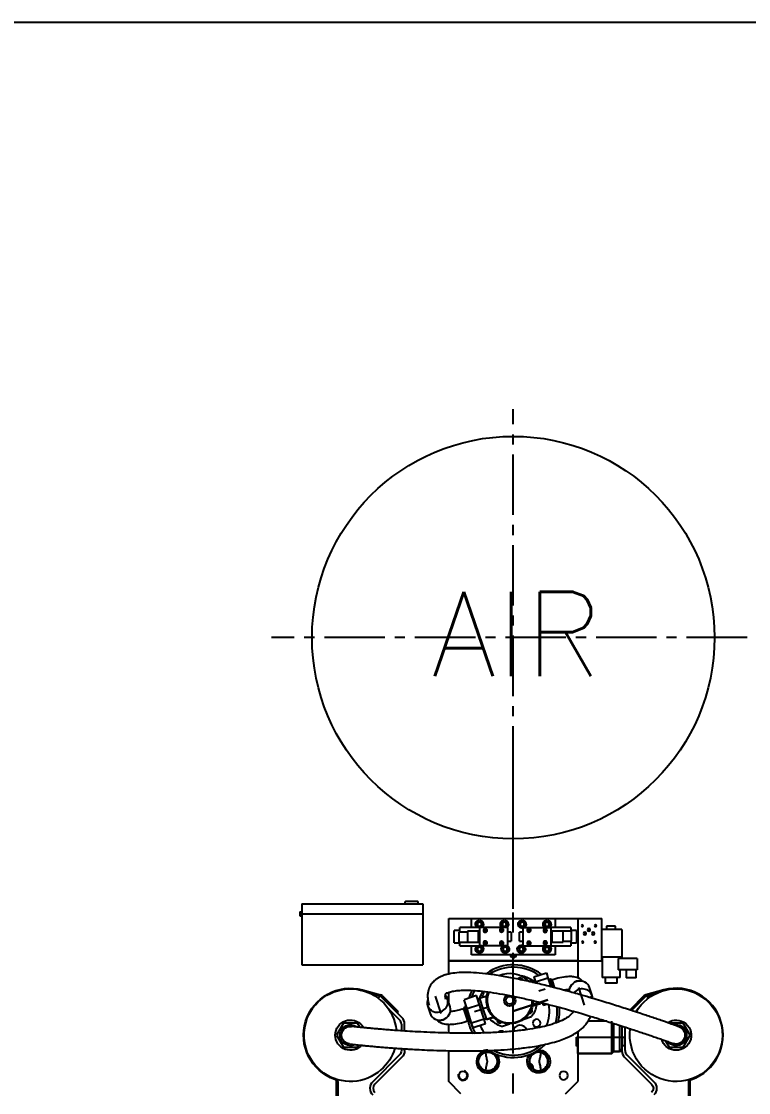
# Model space of a CAD drawing. Header units: millimetres. Extents: x 10462777 to 22643323, y 453826 to 1389191.
# Drawn here: x 11280886 to 11282693, y 586832 to 589493 of the extents above; entities that cross this region are included whole.
import ezdxf
from ezdxf.enums import TextEntityAlignment as Align

# ---------------------------------------------------------------- set-up
doc = ezdxf.new("R2010")
doc.units = ezdxf.units.MM
doc.header["$LTSCALE"] = 200
doc.header["$MEASUREMENT"] = 0
for name, pattern in [('CENTER', [2, 1.25, -0.25, 0.25, -0.25]), ('CENTER2', [1.125, 0.75, -0.125, 0.125, -0.125]), ('PHANTOM', [2.5, 1.25, -0.25, 0.25, -0.25, 0.25, -0.25])]:
    doc.linetypes.add(name, pattern=pattern)
doc.layers.get('0').update_dxf_attribs({"linetype": 'CONTINUOUS'})
for name, color, linetype in [('1', 1, 'CENTER'), ('2', 2, 'CONTINUOUS'), ('7', 7, 'CONTINUOUS'), ('TEXT', 7, 'CONTINUOUS')]:
    doc.layers.add(name, color=color, linetype=linetype)
doc.styles.add('새굴림', font='txt.shx ', dxfattribs={"height": 5, "bigfont": ' whgtxt.shx'})

# ---------------------------------------------------------------- blocks, each defined once
blk = doc.blocks.new('A$C33FF487E')
at = {"ltscale": 10}
blk.add_circle((500, 500), 500, dxfattribs=at)
at = {"layer": 'TEXT', "lineweight": -3, "style": '새굴림'}
blk.add_text('AIR', height=210, dxfattribs=at).set_placement((507.9, 508.9), align=Align.MIDDLE_CENTER)
blk = doc.blocks.new('A$C0AF778BD')
at = {"layer": '1', "color": 1, "linetype": 'CENTER2'}
for p, q in [((600.4, 0, 0), (600.4, 1162.6, 0)), ((1181.2, 595.1, 0), (0, 595.1, 0))]:
    blk.add_line(p, q, dxfattribs=at)
at = {"ltscale": 10}
blk.add_blockref('A$C33FF487E', (100.4, 95.1, 0), dxfattribs=at)
blk = doc.blocks.new('A$C08586AF6')
at = {"layer": '7', "color": 71, "linetype": 'PHANTOM'}
for p, q in [((152.1, 1270.7), (231.3, 1349.9)), ((156.3, 1345.7), (220, 1282)), ((159.2, 1334.3), (167.7, 1342.8)), ((215.7, 1277.8), (159.2, 1334.3)), ((166.2, 1327.3), (174.7, 1335.8)), ((224.2, 1286.3), (167.7, 1342.8)), ((1349.9, 1270.7), (1270.7, 1349.9)), ((1277.8, 1286.3), (1334.3, 1342.8)), ((1345.7, 1345.7), (1282, 1282)), ((1286.3, 1277.8), (1342.8, 1334.3)), ((1335.8, 1327.3), (1327.3, 1335.8)), ((1342.8, 1334.3), (1334.3, 1342.8)), ((201.6, 1291.9), (210.1, 1300.4)), ((215.7, 1277.8), (224.2, 1286.3)), ((1286.3, 1277.8), (1277.8, 1286.3)), ((1300.4, 1291.9), (1291.9, 1300.4)), ((19.8, 1086.5), (94.8, 1216.5)), ((37.1, 1076.5), (112.1, 1206.5)), ((88.8, 1206.1), (134.5, 1179.7)), ((94.8, 1216.5), (141.5, 1189.5)), ((25.8, 1096.9), (71.5, 1070.6)), ((19.8, 1086.5), (66.5, 1059.6)), ((1462.6, 991), (1636.3, 991)), ((1467.5, 976), (1646.3, 976)), ((1646.3, 526), (1646.3, 976)), ((1661.3, 536), (1661.3, 966)), ((1462.6, 511), (1636.3, 511)), ((1467.5, 526), (1646.3, 526)), ((152.1, 231.3), (231.3, 152.1)), ((156.3, 156.3), (219.9, 219.9)), ((215.7, 224.2), (159.2, 167.6)), ((224.2, 215.7), (167.6, 159.2)), ((215.7, 224.2), (224.2, 215.7)), ((1349.9, 231.3), (1270.7, 152.1)), ((1286.3, 224.2), (1277.8, 215.7)), ((1277.8, 215.7), (1334.3, 159.2)), ((1345.7, 156.3), (1282, 220)), ((1286.3, 224.2), (1342.8, 167.7)), ((201.6, 210.1), (210.1, 201.6)), ((1300.4, 210.1), (1291.9, 201.6)), ((159.2, 167.6), (167.6, 159.2)), ((166.2, 174.7), (174.7, 166.2)), ((1335.8, 174.7), (1327.3, 166.2)), ((1342.8, 167.7), (1334.3, 159.2))]:
    blk.add_line(p, q, dxfattribs=at)
blk.add_circle((751, 751), 751, dxfattribs=at)
for centre, start, end in [((1636.3, 966), 0, 90), ((1636.3, 536), 270, 0)]:
    blk.add_arc(centre, 25, start, end, dxfattribs=at)

msp = doc.modelspace()

# ---------------------------------------------------------------- linework, layer by layer
at = {"ltscale": 10}
msp.add_line((11264358.29732, 589493.03197), (11313281.32522, 589488.57412), dxfattribs=at)
at = {"layer": '1', "color": 152, "linetype": 'Continuous'}
msp.add_line((11282107.87228, 587288.14623, 0), (11282107.87228, 587668.04862, 0), dxfattribs=at)
at = {"layer": '1', "color": 23, "linetype": 'CENTER'}
msp.add_line((11282107.87228, 579329.36568, 0), (11282107.87228, 587294.33381, 0), dxfattribs=at)
at = {"layer": '2', "color": 60, "linetype": 'Continuous'}
for p, q in [((11281839.36847, 587301.33391, 0), (11281839.36847, 587306.33398, 0)), ((11281839.36847, 587306.33398, 0), (11281840.36848, 587306.33398, 0)), ((11281870.36891, 587306.33398, 0), (11281840.36848, 587306.33398, 0)), ((11281870.36891, 587306.33398, 0), (11281871.36892, 587306.33398, 0)), ((11281871.36892, 587301.33391, 0), (11281871.36892, 587306.33398, 0)), ((11281577.86476, 587281.33363, 0), (11281582.86483, 587281.33363, 0)), ((11281577.86476, 587281.33363, 0), (11281577.86476, 587271.33349, 0)), ((11281582.86483, 587301.33391, 0), (11281582.86483, 587276.33356, 0)), ((11281582.86483, 587301.33391, 0), (11281882.86909, 587301.33391, 0)), ((11281582.86483, 587276.33356, 0), (11281882.86909, 587276.33356, 0)), ((11281582.86483, 587276.33356, 0), (11281582.86483, 587149.33175, 0)), ((11281582.86483, 587276.33356, 0), (11281882.86909, 587276.33356, 0)), ((11281882.86909, 587301.33391, 0), (11281882.86909, 587276.33356, 0)), ((11281882.86909, 587276.33356, 0), (11281882.86909, 587149.33175, 0)), ((11281577.86476, 587271.33349, 0), (11281582.86483, 587271.33349, 0)), ((11281974.77039, 587234.33296, 0), (11281960.77019, 587234.33296, 0)), ((11281960.77019, 587204.33254, 0), (11281960.77019, 587234.33296, 0)), ((11281993.77066, 587230.83291, 0), (11281973.77038, 587230.83291, 0)), ((11281973.77038, 587205.83256, 0), (11281973.77038, 587230.83291, 0)), ((11282024.7711, 587241.83307, 0), (11281974.77039, 587241.83307, 0)), ((11281974.77039, 587230.83194, 0), (11281974.77039, 587241.83307, 0)), ((11282021.77106, 587233.33295, 0), (11281993.77066, 587233.33295, 0)), ((11281993.77066, 587233.33295, 0), (11281993.77066, 587205.33255, 0)), ((11282021.77106, 587205.33255, 0), (11282021.77106, 587233.33295, 0)), ((11282024.7711, 587196.83243, 0), (11282024.7711, 587241.83307, 0)), ((11282093.97209, 587241.83307, 0), (11282024.7711, 587241.83307, 0)), ((11282093.97209, 587196.83243, 0), (11282093.97209, 587241.83307, 0)), ((11282102.37221, 587230.3329, 0), (11282093.97209, 587230.3329, 0)), ((11282102.37221, 587230.3329, 0), (11282102.37221, 587208.33259, 0)), ((11282131.67262, 587230.3329, 0), (11282123.2725, 587230.3329, 0)), ((11282123.2725, 587208.33259, 0), (11282123.2725, 587230.3329, 0)), ((11282131.67262, 587241.83307, 0), (11282131.67262, 587196.83243, 0)), ((11282131.67262, 587241.83307, 0), (11282200.87361, 587241.83307, 0)), ((11282250.87432, 587241.83307, 0), (11282200.87361, 587241.83307, 0)), ((11282200.87361, 587241.83307, 0), (11282200.87361, 587196.83243, 0)), ((11282203.87365, 587233.33295, 0), (11282203.87365, 587205.33255, 0)), ((11282231.87405, 587233.33295, 0), (11282203.87365, 587233.33295, 0)), ((11282231.87405, 587205.33255, 0), (11282231.87405, 587233.33295, 0)), ((11282251.87433, 587232.83294, 0), (11282231.87405, 587232.83294, 0)), ((11282250.87432, 587241.83307, 0), (11282250.87432, 587232.83356, 0)), ((11282264.87451, 587234.33296, 0), (11282250.87432, 587234.33296, 0)), ((11282251.87433, 587232.83294, 0), (11282251.87433, 587207.83258, 0)), ((11282264.87451, 587234.33296, 0), (11282264.87451, 587204.33254, 0)), ((11282377.87612, 587237.43301, 0), (11282327.87541, 587237.43301, 0)), ((11282339.87558, 587245.83312, 0), (11282339.87558, 587237.43301, 0)), ((11282350.87574, 587245.83312, 0), (11282339.87558, 587245.83312, 0)), ((11282361.87589, 587245.83312, 0), (11282350.87574, 587245.83312, 0)), ((11282361.87589, 587237.43301, 0), (11282361.87589, 587245.83312, 0)), ((11282377.87612, 587237.43301, 0), (11282377.87612, 587168.23202, 0)), ((11281960.77019, 587204.33254, 0), (11281974.77039, 587204.33254, 0)), ((11281973.77038, 587205.83256, 0), (11281993.77066, 587205.83256, 0)), ((11281974.77039, 587196.83243, 0), (11281974.77039, 587205.8337, 0)), ((11281974.77039, 587196.83243, 0), (11282024.7711, 587196.83243, 0)), ((11281993.77066, 587205.33255, 0), (11282021.77106, 587205.33255, 0)), ((11282093.97209, 587196.83243, 0), (11282024.7711, 587196.83243, 0)), ((11282093.97209, 587208.33259, 0), (11282102.37221, 587208.33259, 0)), ((11282123.2725, 587208.33259, 0), (11282131.67262, 587208.33259, 0)), ((11282131.67262, 587196.83243, 0), (11282200.87361, 587196.83243, 0)), ((11282200.87361, 587196.83243, 0), (11282250.87432, 587196.83243, 0)), ((11282203.87365, 587205.33255, 0), (11282231.87405, 587205.33255, 0)), ((11282231.87405, 587207.83258, 0), (11282251.87433, 587207.83258, 0)), ((11282250.87432, 587207.83165, 0), (11282250.87432, 587196.83243, 0)), ((11282250.87432, 587204.33254, 0), (11282264.87451, 587204.33254, 0)), ((11281582.86483, 587149.33175, 0), (11281882.86909, 587149.33175, 0)), ((11282350.87574, 587168.23202, 0), (11282327.87541, 587168.23202, 0)), ((11282328.37542, 587168.23202, 0), (11282328.37542, 587118.23131, 0)), ((11282377.87612, 587168.23202, 0), (11282350.87574, 587168.23202, 0)), ((11282368.4899, 587165.23198, 0), (11282368.4899, 587137.23158, 0)), ((11282415.87666, 587165.23198, 0), (11282368.4899, 587165.23198, 0)), ((11282373.37606, 587165.23198, 0), (11282373.37606, 587168.23202, 0)), ((11282415.87666, 587165.23198, 0), (11282415.87666, 587137.23158, 0)), ((11282159.21956, 587119.33162, 0), (11282190.12933, 587129.37482, 0)), ((11282159.21956, 587119.33162, 0), (11282163.212, 587107.04415, 0)), ((11282163.212, 587107.04415, 0), (11282194.12177, 587117.08735, 0)), ((11282190.12933, 587129.37482, 0), (11282194.12177, 587117.08735, 0)), ((11282194.12177, 587117.08735, 0), (11282201.34268, 587094.86368, 0)), ((11282373.37606, 587118.23131, 0), (11282328.37542, 587118.23131, 0)), ((11282335.87552, 587118.23131, 0), (11282335.87552, 587104.23111, 0)), ((11282365.87595, 587104.23111, 0), (11282365.87595, 587118.23131, 0)), ((11282415.87666, 587137.23158, 0), (11282368.4899, 587137.23158, 0)), ((11282373.37606, 587118.23131, 0), (11282373.37606, 587137.23158, 0)), ((11282388.37627, 587137.23158, 0), (11282388.37627, 587117.2313, 0)), ((11282413.37662, 587117.2313, 0), (11282388.37627, 587117.2313, 0)), ((11282413.37662, 587117.2313, 0), (11282413.37662, 587137.23158, 0)), ((11282145.43918, 587108.32087, 0), (11282156.38428, 587111.87715, 0)), ((11282159.02682, 587103.74423, 0), (11282156.38428, 587111.87715, 0)), ((11282162.9898, 587107.72863, 0), (11282158.23427, 587106.18346, 0)), ((11282163.212, 587107.04415, 0), (11282164.20066, 587104.00137, 0)), ((11282199.85507, 587114.00458, 0), (11282195.57506, 587112.61392, 0)), ((11282204.20239, 587111.78952, 0), (11282199.85507, 587114.00458, 0)), ((11282199.85507, 587114.00458, 0), (11282206.5176, 587093.49944, 0)), ((11282208.86711, 587113.30518, 0), (11282204.20239, 587111.78952, 0)), ((11282210.80737, 587091.46147, 0), (11282204.20239, 587111.78952, 0)), ((11282303.5846, 587073.06371, 0), (11282297.20142, 587092.70911, 0)), ((11282297.20216, 587092.70684, 0), (11282297.20142, 587092.70911, 0)), ((11282365.87595, 587104.23111, 0), (11282335.87552, 587104.23111, 0)), ((11281777.48067, 587072.11949, 0), (11281772.12957, 587066.76838, 0)), ((11281831.13181, 587018.46835, 0), (11281777.48067, 587072.11949, 0)), ((11281950.8187, 587044.89511, 0), (11281944.51893, 587064.28381, 0)), ((11282016.37848, 587072.88694, 0), (11281985.4687, 587062.84374, 0)), ((11281992.94428, 587039.83629, 0), (11281985.4687, 587062.84374, 0)), ((11282023.85405, 587049.87949, 0), (11282016.37848, 587072.88694, 0)), ((11282024.89425, 587062.85866, 0), (11282020.13872, 587061.3135, 0)), ((11282042.21584, 587071.66813, 0), (11282023.95928, 587065.73621, 0)), ((11282023.95928, 587065.73621, 0), (11282032.36195, 587039.87546, 0)), ((11282401.94711, 587035.8027, 0), (11282438.2639, 587072.11949, 0)), ((11282443.615, 587066.76838, 0), (11282438.2639, 587072.11949, 0)), ((11281825.47487, 587012.81142, 0), (11281796.97271, 587041.31358, 0)), ((11281895.06329, 587048.21469, 0), (11281901.36306, 587028.82599, 0)), ((11281984.4101, 587040.37467, 0), (11281979.74538, 587038.85901, 0)), ((11281986.62517, 587044.72199, 0), (11281984.4101, 587040.37467, 0)), ((11281984.4101, 587040.37467, 0), (11281987.6541, 587030.39067, 0)), ((11281990.90518, 587046.11265, 0), (11281986.62517, 587044.72199, 0)), ((11281998.5843, 587007.91558, 0), (11281986.62517, 587044.72199, 0)), ((11282023.85405, 587049.87949, 0), (11281992.94428, 587039.83629, 0)), ((11282004.36013, 587004.70193, 0), (11281992.94428, 587039.83629, 0)), ((11282035.2699, 587014.74512, 0), (11282023.85405, 587049.87949, 0)), ((11282043.87277, 587043.61555, 0), (11282032.36195, 587039.87546, 0)), ((11282032.36195, 587039.87546, 0), (11282040.95234, 587013.43693, 0)), ((11282155.85643, 587048.4558, 0), (11282156.2786, 587047.15648, 0)), ((11282156.2786, 587047.15648, 0), (11282175.39511, 587053.36781, 0)), ((11282174.46916, 587056.2176, 0), (11282175.39511, 587053.36781, 0)), ((11282180.17592, 587054.83457, 0), (11282182.07053, 587049.00355, 0)), ((11282182.07053, 587049.00355, 0), (11282191.27199, 587051.99329, 0)), ((11282410.47102, 587033.01275, 0), (11282418.77186, 587041.31358, 0)), ((11281987.6541, 587030.39067, 0), (11281994.23698, 587010.13065, 0)), ((11281989.57226, 587008.61499, 0), (11281994.23698, 587010.13065, 0)), ((11281994.23698, 587010.13065, 0), (11281998.5843, 587007.91558, 0)), ((11281998.5843, 587007.91558, 0), (11282002.86431, 587009.30624, 0)), ((11282035.2699, 587014.74512, 0), (11282004.36013, 587004.70193, 0)), ((11282039.21017, 587002.61821, 0), (11282035.2699, 587014.74512, 0)), ((11282035.44958, 587014.19154, 0), (11282040.2051, 587015.7367, 0)), ((11282058.89767, 587019.26772, 0), (11282040.95234, 587013.43693, 0)), ((11282040.95234, 587013.43693, 0), (11282041.14008, 587012.85915, 0)), ((11282059.39664, 587018.79107, 0), (11282041.14008, 587012.85915, 0)), ((11282340.18137, 587009.32977, 0), (11282293.61266, 587009.32977, 0)), ((11282352.87576, 586969.3292, 0), (11282352.87576, 587009.32977, 0)), ((11281685.91929, 587004.68395, 0), (11281668.59853, 586974.68352, 0)), ((11281720.5608, 587004.68395, 0), (11281685.91929, 587004.68395, 0)), ((11281726.57949, 586994.25927, 0), (11281720.5608, 587004.68395, 0)), ((11281829.86834, 587002.20466, 0), (11281829.86834, 586985.47311, 0)), ((11281837.86845, 586984.94093, 0), (11281837.86845, 587002.20466, 0)), ((11282008.3004, 586992.57502, 0), (11282004.36013, 587004.70193, 0)), ((11282039.21017, 587002.61821, 0), (11282008.3004, 586992.57502, 0)), ((11282357.87584, 586969.3292, 0), (11282357.87584, 587004.32969, 0)), ((11282371.87603, 586999.83672, 0), (11282371.87603, 586969.3292, 0)), ((11282377.87612, 586997.34937, 0), (11282377.87612, 586936.45373, 0)), ((11282385.87623, 586936.45373, 0), (11282385.87623, 586994.76453, 0)), ((11282529.82528, 587004.68395, 0), (11282495.18377, 587004.68395, 0)), ((11282547.14603, 586974.68352, 0), (11282529.82528, 587004.68395, 0)), ((11281668.59853, 586974.68352, 0), (11281685.91929, 586944.6831, 0)), ((11282352.87576, 586929.32863, 0), (11282352.87576, 586969.3292, 0)), ((11282357.87584, 586934.3287, 0), (11282357.87584, 586969.3292, 0)), ((11282371.87603, 586969.3292, 0), (11282371.87603, 586934.3287, 0)), ((11282485.8376, 586960.87114, 0), (11282495.18377, 586944.6831, 0)), ((11282529.82528, 586944.6831, 0), (11282547.14603, 586974.68352, 0)), ((11281685.91929, 586944.6831, 0), (11281720.5608, 586944.6831, 0)), ((11281720.5608, 586944.6831, 0), (11281723.80952, 586950.31005, 0)), ((11281829.86834, 586941.36348, 0), (11281829.86834, 586936.45373, 0)), ((11281837.86845, 586936.45373, 0), (11281837.86845, 586940.83952, 0)), ((11282267.87456, 586929.32863, 0), (11282352.87576, 586929.32863, 0)), ((11282352.87576, 586929.32863, 0), (11282357.87584, 586934.3287, 0)), ((11282357.87584, 586934.3287, 0), (11282371.87603, 586934.3287, 0)), ((11282371.87603, 586934.3287, 0), (11282377.87612, 586940.32879, 0)), ((11282495.18377, 586944.6831, 0), (11282529.82528, 586944.6831, 0)), ((11281825.47487, 586925.84698, 0), (11281758.5653, 586858.9374, 0)), ((11281831.13181, 586920.19004, 0), (11281764.22223, 586853.28047, 0)), ((11282384.61276, 586920.19004, 0), (11282451.52234, 586853.28047, 0)), ((11282390.26969, 586925.84698, 0), (11282457.17927, 586858.9374, 0))]:
    msp.add_line(p, q, dxfattribs=at)
at = {"layer": '2', "color": 252, "linetype": 'Continuous'}
for p, q in [((11281947.87001, 587264.33339, 0), (11282003.87081, 587264.33339, 0)), ((11281947.87001, 587159.3319, 0), (11281947.87001, 587264.33339, 0)), ((11282003.87081, 587264.33339, 0), (11282211.87376, 587264.33339, 0)), ((11282003.87081, 587241.83307, 0), (11282003.87081, 587264.33339, 0)), ((11282211.87376, 587264.33339, 0), (11282267.87456, 587264.33339, 0)), ((11282211.87376, 587264.33339, 0), (11282211.87376, 587241.83307, 0)), ((11282267.87456, 587264.33339, 0), (11282267.87456, 587159.3319, 0)), ((11282267.87456, 587264.33339, 0), (11282327.87541, 587264.33339, 0)), ((11282327.87541, 587159.3319, 0), (11282327.87541, 587264.33339, 0)), ((11282286.87483, 587230.47449, 0), (11282286.87483, 587224.19123, 0)), ((11282299.17927, 587235.33298, 0), (11282292.57064, 587235.33298, 0)), ((11282003.87081, 587174.33211, 0), (11282003.87081, 587196.83243, 0)), ((11282211.87376, 587196.83243, 0), (11282211.87376, 587174.33211, 0)), ((11282211.87376, 587174.33211, 0), (11282003.87081, 587174.33211, 0)), ((11282105.87226, 587174.33215, 0), (11282105.87226, 587171.48605, 0)), ((11281947.87001, 587126.39705, 0), (11281947.87001, 587159.3319, 0)), ((11281947.87001, 587159.3319, 0), (11282267.87456, 587159.3319, 0)), ((11282267.87456, 587159.3319, 0), (11281947.87001, 587159.3319, 0)), ((11282267.87456, 587159.3319, 0), (11282267.87456, 587117.27036, 0)), ((11282267.87456, 587159.3319, 0), (11282327.87541, 587159.3319, 0)), ((11282109.59358, 587118.02564, 0), (11282109.53439, 587118.20782, 0)), ((11282130.67971, 587112.18828, 0), (11282130.67931, 587112.18954, 0)), ((11281947.87001, 587053.96946, 0), (11281947.87001, 587080.89016, 0)), ((11282133.72623, 587014.34069, 0), (11282153.43236, 587020.7436, 0)), ((11281947.87001, 586980.10748, 0), (11281947.87001, 587001.82497, 0)), ((11282078.99936, 586996.55886, 0), (11282098.7055, 587002.96177, 0)), ((11282141.51272, 586987.42751, 0), (11282141.51219, 586987.42914, 0)), ((11282267.87456, 586983.29033, 0), (11282267.87456, 586859.32763, 0)), ((11281947.87001, 586859.32763, 0), (11281947.87001, 586936.08654, 0)), ((11281977.87044, 586829.32721, 0), (11281947.87001, 586859.32763, 0)), ((11282237.87413, 586829.32721, 0), (11282267.87456, 586859.32763, 0))]:
    msp.add_line(p, q, dxfattribs=at)
at = {"layer": '2', "color": 51, "linetype": 'Continuous'}
for p, q in [((11282171.50101, 587084.44571, 0), (11282186.81323, 587089.42095, 0)), ((11282269.81395, 587092.86014, 0), (11282283.93141, 587049.41106, 0)), ((11281928.71578, 587028.78193, 0), (11281914.78279, 587071.66327, 0)), ((11282026.93836, 587037.47446, 0), (11282011.62614, 587032.49921, 0)), ((11282264.87451, 586947.32888, 0), (11282264.87451, 586969.3292, 0)), ((11282264.87451, 586969.3292, 0), (11282383.8762, 586969.3292, 0)), ((11282264.87451, 586947.32888, 0), (11282264.87451, 586969.3292, 0)), ((11282264.87451, 586969.3292, 0), (11282383.8762, 586969.3292, 0)), ((11282383.8762, 586969.3292, 0), (11282383.8762, 586948.4289, 0)), ((11282383.8762, 586969.3292, 0), (11282383.8762, 586948.4289, 0)), ((11282267.87456, 586947.32888, 0), (11282264.87451, 586947.32888, 0)), ((11282267.87456, 586947.32888, 0), (11282264.87451, 586947.32888, 0)), ((11282267.87456, 586929.32863, 0), (11282267.87456, 586947.32888, 0)), ((11282267.87456, 586929.32863, 0), (11282267.87456, 586947.32888, 0)), ((11282352.87576, 586929.32863, 0), (11282267.87456, 586929.32863, 0)), ((11282352.87576, 586929.32863, 0), (11282267.87456, 586929.32863, 0)), ((11282352.87576, 586934.3287, 0), (11282352.87576, 586929.32863, 0)), ((11282377.87612, 586934.3287, 0), (11282352.87576, 586934.3287, 0)), ((11282352.87576, 586934.3287, 0), (11282352.87576, 586929.32863, 0)), ((11282377.87612, 586934.3287, 0), (11282352.87576, 586934.3287, 0)), ((11282377.87612, 586948.4289, 0), (11282377.87612, 586934.3287, 0)), ((11282383.8762, 586948.4289, 0), (11282377.87612, 586948.4289, 0)), ((11282377.87612, 586948.4289, 0), (11282377.87612, 586934.3287, 0)), ((11282383.8762, 586948.4289, 0), (11282377.87612, 586948.4289, 0))]:
    msp.add_line(p, q, dxfattribs=at)
at = {"layer": '2', "color": 111, "linetype": 'Continuous'}
for p, q in [((11281733.39289, 587087.21548, 0), (11281778.39452, 587075.15733, 0)), ((11281776.80304, 587071.4426, 0), (11281755.39351, 587077.17927, 0)), ((11281782.42917, 587072.82793, 0), (11281821.7367, 587033.52039, 0)), ((11282433.3154, 587072.82793, 0), (11282397.67514, 587037.18766, 0)), ((11282482.35168, 587087.21548, 0), (11282437.35005, 587075.15733, 0)), ((11282438.94153, 587071.4426, 0), (11282460.35106, 587077.17927, 0)), ((11281821.7367, 587033.52039, 0), (11281818.90824, 587030.69192, 0)), ((11281668.27982, 586824.22981, 0), (11281668.27982, 586859.94101, 0)), ((11281672.27988, 586859.92844, 0), (11281672.27988, 586824.22981, 0)), ((11282543.46469, 586859.92844, 0), (11282543.46469, 586824.22981, 0)), ((11282547.46475, 586824.22981, 0), (11282547.46475, 586859.94101, 0))]:
    msp.add_line(p, q, dxfattribs=at)
at = {"layer": '2', "color": 172, "linetype": 'Continuous'}
for p, q in [((11282193.46859, 587062.14204, 0), (11282107.87228, 587034.33012, 0)), ((11282143.53741, 587045.91842, 0), (11282193.46859, 587062.14204, 0)), ((11282107.87228, 587034.33012, 0), (11282143.53741, 587045.91842, 0))]:
    msp.add_line(p, q, dxfattribs=at)
at = {"layer": '2', "color": 252, "linetype": 'Continuous', "extrusion": (0, 0, -1)}
for centre, radius in [((-11282023.87109, 587250.33319, 0), 6.7501), ((-11282023.87109, 587250.33319, 0), 5.10007), ((-11282085.87197, 587250.33319, 0), 6.7501), ((-11282085.87197, 587250.33319, 0), 5.10007), ((-11282129.8726, 587250.33319, 0), 6.7501), ((-11282129.8726, 587250.33319, 0), 5.10007), ((-11282191.87348, 587250.33319, 0), 6.7501), ((-11282191.87348, 587250.33319, 0), 5.10007), ((-11282279.57472, 587246.33313, 0), 2.10003), ((-11282312.17519, 587246.33313, 0), 2.10003), ((-11282146.87284, 587235.63298, 0), 2.10003), ((-11282187.37341, 587234.83297, 0), 2.10003), ((-11282285.57481, 587227.33286, 0), 3.40005), ((-11282295.87495, 587236.13299, 0), 3.40005), ((-11282306.1751, 587227.33286, 0), 3.40005), ((-11282187.37341, 587203.83253, 0), 2.10003), ((-11282280.37473, 587205.83256, 0), 2.10003), ((-11282311.37517, 587205.83256, 0), 2.10003), ((-11282023.87109, 587188.33231, 0), 6.7501), ((-11282023.87109, 587188.33231, 0), 5.10007), ((-11282087.872, 587188.33231, 0), 6.7501), ((-11282087.872, 587188.33231, 0), 5.10007), ((-11282127.87257, 587188.33231, 0), 6.7501), ((-11282127.87257, 587188.33231, 0), 5.10007), ((-11282191.87348, 587188.33231, 0), 6.7501), ((-11282191.87348, 587188.33231, 0), 5.10007), ((-11282165.83649, 587004.79588, 0), 9.50013), ((-11282170.87318, 586909.32834, 0), 24.3697), ((-11282170.87318, 586909.32834, 0), 23.00033), ((-11281982.87051, 586874.32785, 0), 10.50015), ((-11282232.87406, 586874.32785, 0), 10.50015)]:
    msp.add_circle(centre, radius, dxfattribs=at)
at = {"layer": '2', "color": 60, "linetype": 'Continuous', "extrusion": (0, 0, -1)}
for centre in [(-11282038.3713, 587234.88297, 0), (-11282078.87187, 587235.63298, 0), (-11282146.77284, 587235.53298, 0), (-11282187.27341, 587234.78297, 0), (-11282038.3713, 587203.88253, 0), (-11282078.87187, 587203.13252, 0), (-11282146.77284, 587203.03252, 0), (-11282187.27341, 587203.78253, 0)]:
    msp.add_circle(centre, 4.70007, dxfattribs=at)
at = {"layer": '2', "color": 60, "linetype": 'Continuous'}
for centre in [(11282038.3713, 587234.88297, 0), (11282078.87187, 587235.63298, 0), (11282146.77284, 587235.53298, 0), (11282187.27341, 587234.78297, 0), (11282038.3713, 587203.88253, 0), (11282078.87187, 587203.13252, 0), (11282146.77284, 587203.03252, 0), (11282187.27341, 587203.78253, 0)]:
    msp.add_circle(centre, 2.06702, dxfattribs=at)
at = {"layer": '2', "color": 252, "linetype": 'Continuous'}
for centre, radius in [((11282099.21969, 587060.96008, 0), 9.50013), ((11282044.87139, 586909.32834, 0), 24.3697), ((11282044.87139, 586909.32834, 0), 23.00033)]:
    msp.add_circle(centre, radius, dxfattribs=at)
at = {"layer": '2', "color": 252, "linetype": 'Continuous', "extrusion": (0, 0, -1)}
for centre, radius, start, end in [((-11282023.87109, 587250.33319, 0), 10.00014, 301.79246286, 90), ((-11282023.87109, 587250.33319, 0), 10.00014, 90, 238.20753714), ((-11282085.87197, 587250.33319, 0), 10.00014, 301.79246286, 90), ((-11282085.87197, 587250.33319, 0), 10.00014, 90, 238.20753714), ((-11282129.8726, 587250.33319, 0), 10.00014, 259.62746732, 90), ((-11282129.8726, 587250.33319, 0), 10.00014, 90, 238.20753714), ((-11282191.87348, 587250.33319, 0), 10.00014, 301.79246286, 90), ((-11282191.87348, 587250.33319, 0), 10.00014, 90, 238.20753714), ((-11282038.3713, 587234.83297, 0), 2.10003, 81.21369222, 90), ((-11282038.3713, 587234.83297, 0), 2.10003, 90, 112.76443171), ((-11282023.87109, 587188.33231, 0), 10.00014, 121.78688524, 58.21313233), ((-11282038.3713, 587203.83253, 0), 2.10003, 81.21369222, 90), ((-11282038.3713, 587203.83253, 0), 2.10003, 90, 112.76443171), ((-11282078.87187, 587203.03252, 0), 2.10003, 20.54810242, 90), ((-11282087.872, 587188.33231, 0), 10.00014, 121.78688524, 58.21313233), ((-11282078.87187, 587203.03252, 0), 2.10003, 90, 159.44616804), ((-11282127.87257, 587188.33231, 0), 10.00014, 121.78688524, 90), ((-11282127.87257, 587188.33231, 0), 10.00014, 90, 112.33125925), ((-11282191.87348, 587188.33231, 0), 10.00014, 121.78688524, 58.21313233), ((-11282099.21969, 587060.96008, 0), 67.50096, 66.38891037, 135.64652077), ((-11282124.25958, 587110.10365, 0), 5.10007, 58.74752892, 175.2525984), ((-11282099.21969, 587060.96008, 0), 67.50096, 6.32047356, 19.24133399), ((-11282099.21969, 587060.96008, 0), 58.00082, 180.32062954, 20.8012491), ((-11282099.21969, 587060.96008, 0), 14.0002, 341.99999994, 69.49126923), ((-11282099.21969, 587060.96008, 0), 14.0002, 131.68687861, 341.99999994), ((-11282148.36325, 587035.92018, 0), 5.10007, 148.74184137, 265.25247182), ((-11282099.21969, 587060.96008, 0), 67.50096, 189.10997656, 216.56905526), ((-11282099.21969, 587060.96008, 0), 67.50096, 287.4309447, 317.6820213), ((-11282074.17979, 587011.81652, 0), 5.10007, 341.99999994, 355.25807481), ((-11282074.17979, 587011.81652, 0), 5.10007, 238.74188312, 341.99999994), ((-11282078.33805, 586976.36592, 0), 9.50013, 35.16183126, 137.86867755), ((-11282170.87318, 586909.32834, 0), 28.5004, 90, 36.51749336)]:
    msp.add_arc(centre, radius, start, end, dxfattribs=at)
at = {"layer": '2', "color": 252, "linetype": 'Continuous'}
for centre, radius, start, end in [((11282107.87228, 587175.33212, 0), 8.00011, 187.18317625, 270), ((11282107.87228, 587175.33212, 0), 5.20998, 191.07000858, 270), ((11282107.87228, 587175.33212, 0), 4.50006, 192.84187456, 270), ((11282107.87228, 587175.33212, 0), 4.50006, 270, 347.15812544), ((11282107.87228, 587175.33212, 0), 8.00011, 270, 352.81682375), ((11282107.87228, 587175.33212, 0), 5.20998, 270, 348.92999142), ((11282107.87228, 587034.33012, 0), 115.00163, 52.39125118, 125.44875086), ((11282107.87228, 587034.33012, 0), 109.25155, 54.48375227, 122.81062919), ((11282124.25958, 587110.10365, 0), 6.7501, 18.00000006, 131.20309129), ((11282107.87228, 587034.33012, 0), 90.00128, 58.75312094, 77.15812008), ((11282107.87228, 587034.33012, 0), 90.00128, 52.91999999, 56.83500148), ((11282107.87228, 587034.33012, 0), 115.00163, 152.98312222, 163.61436907), ((11282107.87228, 587034.33012, 0), 109.25155, 151.6781283, 161.52750099), ((11282107.87228, 587034.33012, 0), 90.00128, 146.26125144, 162.0956277), ((11282099.21969, 587060.96008, 0), 56.0008, 158.11312214, 359.97187275), ((11282050.07612, 587085.99998, 0), 6.7501, 216.28126171, 221.20309651), ((11282148.36325, 587035.92018, 0), 6.7501, 264.79130647, 18.00000006), ((11282148.36325, 587035.92018, 0), 6.7501, 18.00000006, 41.19753323), ((11282107.87228, 587034.33012, 0), 90.00128, 335.76750056, 10.74937193), ((11282107.87228, 587034.33012, 0), 109.25155, 343.77749848, 5.97937169), ((11282107.87228, 587034.33012, 0), 115.00163, 346.02749779, 4.88249996), ((11282107.87228, 587034.33012, 0), 115.00163, 192.49875079, 208.79437303), ((11282107.87228, 587034.33012, 0), 109.25155, 193.45500372, 210.38625258), ((11282074.17979, 587011.81652, 0), 6.7501, 174.79122335, 311.19745004), ((11282107.87228, 587034.33012, 0), 90.00128, 203.69812185, 217.42312532), ((11282124.86846, 586982.02127, 0), 17.50025, 18.00000006, 171.72562414), ((11282044.87139, 586909.32834, 0), 28.5004, 90, 37.41188053), ((11282044.87139, 586909.32834, 0), 24.00034, 164.99999994, 74.99999998), ((11282107.87228, 587034.33012, 0), 115.00163, 238.44937797, 313.11000367), ((11282107.87228, 587034.33012, 0), 109.25155, 243.54000062, 308.96999761), ((11282170.87318, 586909.32834, 0), 24.00034, 164.99999994, 74.99999998), ((11281982.87051, 586874.32785, 0), 12.00017, 164.99999994, 74.99999998)]:
    msp.add_arc(centre, radius, start, end, dxfattribs=at)
at = {"layer": '2', "color": 111, "linetype": 'Continuous', "extrusion": (0, 0, -1)}
for centre, radius, start, end in [((-11281703.24004, 586974.68352, 0), 116.50165, 289.20121217, 105.00000002), ((-11281663.27975, 586859.94101, 0), 5.00007, 109.20121217, 180), ((-11282552.46482, 586859.94101, 0), 5.00007, 0, 70.79878783)]:
    msp.add_arc(centre, radius, start, end, dxfattribs=at)
at = {"layer": '2', "color": 60, "linetype": 'Continuous', "extrusion": (0, 0, -1)}
for centre, radius, start, end in [((-11281703.24004, 586974.68352, 0), 115.00163, 228.71889888, 174.15077205), ((-11282512.50453, 586974.68352, 0), 115.00163, 30.19941489, 279.38129098), ((-11281703.24004, 586974.68352, 0), 37.50053, 228.71889888, 149.64826476), ((-11282512.50453, 586974.68352, 0), 37.50053, 55.70317431, 279.38129098), ((-11281703.24004, 586974.68352, 0), 26.00037, 300, 127.58250359), ((-11282512.50453, 586974.68352, 0), 115.00163, 279.38129098, 7.82879075), ((-11282512.50453, 586974.68352, 0), 26.00037, 79.50938185, 321.86249677), ((-11282512.50453, 586974.68352, 0), 37.50053, 279.38129098, 343.05629099), ((-11281703.24004, 586974.68352, 0), 26.00037, 245.88748586, 300), ((-11281703.24004, 586974.68352, 0), 37.50053, 222.41326911, 228.71889888), ((-11281703.24004, 586974.68352, 0), 115.00163, 196.43140183, 228.71889888), ((-11281814.86812, 586936.45373, 0), 15.00021, 180, 224.99999992), ((-11281814.86812, 586936.45373, 0), 23.00033, 180, 224.99999992), ((-11282440.91558, 586842.67371, 0), 15.00021, 135.00000008, 224.99999992), ((-11282440.91558, 586842.67371, 0), 23.00033, 135.00000008, 224.99999992)]:
    msp.add_arc(centre, radius, start, end, dxfattribs=at)
at = {"layer": '2', "color": 111, "linetype": 'Continuous'}
for centre, radius, start, end in [((11282512.50453, 586974.68352, 0), 116.50165, 289.20121217, 105.00000002), ((11281776.06512, 587066.46387, 0), 9.00013, 44.99999992, 74.99999998), ((11282439.67945, 587066.46387, 0), 9.00013, 105.00000002, 135.00000008), ((11281663.27975, 586859.92844, 0), 9.00013, 0, 28.6343297), ((11282552.46482, 586859.92844, 0), 9.00013, 151.3656703, 180)]:
    msp.add_arc(centre, radius, start, end, dxfattribs=at)
at = {"layer": '2', "color": 60, "linetype": 'Continuous'}
for centre, radius, start, end in [((11281814.86812, 587002.20466, 0), 15.00021, 0, 44.99999992), ((11281814.86812, 587002.20466, 0), 23.00033, 0, 44.99999992), ((11282400.87645, 586936.45373, 0), 23.00033, 180, 224.99999992), ((11282400.87645, 586936.45373, 0), 15.00021, 180, 224.99999992), ((11281774.82898, 586842.67371, 0), 23.00033, 135.00000008, 224.99999992), ((11281774.82898, 586842.67371, 0), 15.00021, 135.00000008, 224.99999992)]:
    msp.add_arc(centre, radius, start, end, dxfattribs=at)
at = {"layer": '2', "color": 27, "linetype": 'Continuous', "extrusion": (0, 0, -1)}
for centre, start, end in [((-11281703.24004, 586974.68352, 0), 345.24533279, 97.21094813), ((-11282512.50453, 586974.68352, 0), 110.10936691, 290.10935804), ((-11281703.24004, 586974.68352, 0), 276.99719155, 345.24533279)]:
    msp.add_arc(centre, 22.00031, start, end, dxfattribs=at)
at = {"layer": '2', "color": 60, "linetype": 'Continuous'}
for centre, major_axis, ratio, start_param, end_param in [((11282272.4736, 587084.67456, 0), (24.72782, 8.03456), 0.9388712723, 0, 2.8904618024), ((11282270.34588, 587091.22303, 0), (18.4032, 5.97956), 0.9388712723, 1.0614659401, 2.0801277226), ((11282278.85678, 587065.02916, 0), (24.72782, 8.03456), 0.9388712723, 0, 2.1735895985), ((11281919.79111, 587056.24925, 0), (-24.72782, -8.03456), 0.9405085855, 5.6225671521, 6.2831853072), ((11281919.79111, 587056.24925, 0), (-24.72782, -8.03456), 0.9405085855, 0, 3.5622712985), ((11282278.85678, 587065.02916, 0), (24.72782, 8.03456), 0.9388712723, 5.9959260446, 6.2831853072), ((11281926.09088, 587036.86055, 0), (-24.72782, -8.03456), 0.9405085855, 0, 3.1414946785), ((11281928.1908, 587030.39765, 0), (-18.4032, -5.97956), 0.9405085855, 1.1014229812, 2.0401699234)]:
    msp.add_ellipse(centre, major_axis=major_axis, ratio=ratio, start_param=start_param, end_param=end_param, dxfattribs=at)
at = {"layer": '2', "color": 252, "linetype": 'Continuous'}
for points, knots in [([(11282104.63925, 587174.32926, 0), (11282104.64094, 587174.32379, 0), (11282104.64264, 587174.31832, 0), (11282104.74935, 587173.9762, 0), (11282104.87759, 587173.65, 0), (11282105.27617, 587172.69249, 0), (11282105.56877, 587172.07741, 0), (11282105.87226, 587171.48605, 0)], [0, 0, 0, 0, 0.0053877327, 0.0053877327, 0.3369251551, 0.3369251551, 1, 1, 1, 1]), ([(11282039.4871, 586886.96712, 0), (11282039.97974, 586890.69312, 0), (11282040.58839, 586894.40303, 0), (11282041.68853, 586899.93366, 0), (11282042.08683, 586901.77106, 0), (11282042.73035, 586904.52167, 0), (11282042.95302, 586905.43689, 0), (11282043.29308, 586906.81737, 0), (11282043.40806, 586907.27829, 0), (11282043.57359, 586907.98309, 0), (11282043.62781, 586908.21975, 0), (11282043.69927, 586908.58773, 0), (11282043.72139, 586908.71261, 0), (11282043.75703, 586908.97323, 0), (11282043.77015, 586909.10983, 0), (11282043.77743, 586909.38358, 0), (11282043.77114, 586909.52433, 0), (11282043.74441, 586909.79144, 0), (11282043.72473, 586909.92029, 0), (11282043.6575, 586910.30061, 0), (11282043.60369, 586910.54042, 0), (11282043.43908, 586911.2532, 0), (11282043.32327, 586911.71686, 0), (11282042.98076, 586913.10701, 0), (11282042.75603, 586914.0278, 0), (11282042.1069, 586916.79519, 0), (11282041.70519, 586918.64337, 0), (11282040.59571, 586924.20891, 0), (11282039.98281, 586927.9403, 0), (11282039.4871, 586931.68957, 0)], [0, 0, 0, 0, 0.25, 0.25, 0.375, 0.375, 0.4375, 0.4375, 0.46875, 0.46875, 0.484375, 0.484375, 0.4921875, 0.4921875, 0.5, 0.5, 0.5078125, 0.5078125, 0.515625, 0.515625, 0.53125, 0.53125, 0.5625, 0.5625, 0.625, 0.625, 0.75, 0.75, 1, 1, 1, 1]), ([(11282176.25747, 586931.68957, 0), (11282175.76483, 586927.96356, 0), (11282175.15618, 586924.25366, 0), (11282174.05604, 586918.72303, 0), (11282173.65773, 586916.88563, 0), (11282173.01422, 586914.13502, 0), (11282172.79155, 586913.2198, 0), (11282172.45149, 586911.83932, 0), (11282172.33651, 586911.3784, 0), (11282172.17098, 586910.6736, 0), (11282172.11676, 586910.43694, 0), (11282172.0453, 586910.06896, 0), (11282172.02318, 586909.94408, 0), (11282171.98754, 586909.68346, 0), (11282171.97442, 586909.54686, 0), (11282171.96714, 586909.2731, 0), (11282171.97343, 586909.13236, 0), (11282172.00016, 586908.86525, 0), (11282172.01984, 586908.7364, 0), (11282172.08706, 586908.35608, 0), (11282172.14088, 586908.11627, 0), (11282172.30548, 586907.40349, 0), (11282172.4213, 586906.93983, 0), (11282172.76381, 586905.54968, 0), (11282172.98854, 586904.62889, 0), (11282173.63767, 586901.8615, 0), (11282174.03938, 586900.01332, 0), (11282175.14886, 586894.44778, 0), (11282175.76175, 586890.71639, 0), (11282176.25747, 586886.96712, 0)], [0, 0, 0, 0, 0.25, 0.25, 0.375, 0.375, 0.4375, 0.4375, 0.46875, 0.46875, 0.484375, 0.484375, 0.4921875, 0.4921875, 0.5, 0.5, 0.5078125, 0.5078125, 0.515625, 0.515625, 0.53125, 0.53125, 0.5625, 0.5625, 0.625, 0.625, 0.75, 0.75, 1, 1, 1, 1]), ([(11282156.97042, 586891.59194, 0), (11282156.98497, 586891.64031, 0), (11282156.99914, 586891.68882, 0), (11282157.10484, 586892.06174, 0), (11282157.18005, 586892.39264, 0), (11282157.26653, 586892.89956, 0), (11282157.29095, 586893.07031, 0), (11282157.33064, 586893.41549, 0), (11282157.34595, 586893.59074, 0), (11282157.37706, 586894.11534, 0), (11282157.37834, 586894.46312, 0), (11282157.34328, 586895.1549, 0), (11282157.30694, 586895.4989, 0), (11282157.22415, 586896.0121, 0), (11282157.19181, 586896.18258, 0), (11282157.11893, 586896.51718, 0), (11282157.0783, 586896.682, 0), (11282156.9444, 586897.16947, 0), (11282156.83917, 586897.48511, 0), (11282156.65881, 586897.94567, 0), (11282156.59471, 586898.09751, 0), (11282156.4604, 586898.39423, 0), (11282156.39023, 586898.53911, 0), (11282156.02516, 586899.24735, 0), (11282155.68828, 586899.76299, 0), (11282155.12387, 586900.47361, 0), (11282154.92498, 586900.70052, 0), (11282154.5152, 586901.1266, 0), (11282154.30361, 586901.32677, 0), (11282153.6497, 586901.89204, 0), (11282153.18839, 586902.22222, 0), (11282152.58036, 586902.58112, 0), (11282152.45718, 586902.65018, 0), (11282152.2076, 586902.78287, 0), (11282152.0811, 586902.84653, 0), (11282151.69961, 586903.028, 0), (11282151.44173, 586903.13685, 0), (11282150.65741, 586903.42813, 0), (11282150.12036, 586903.57561, 0), (11282149.29248, 586903.72578, 0), (11282149.01274, 586903.76393, 0), (11282148.58742, 586903.80242, 0), (11282148.44517, 586903.81209, 0), (11282148.15973, 586903.82501, 0), (11282148.01629, 586903.82827, 0), (11282147.87285, 586903.82827, 0)], [0, 0, 0, 0, 0.007832821, 0.007832821, 0.0600521462, 0.0600521462, 0.0861618089, 0.0861618089, 0.1122714715, 0.1122714715, 0.1644907967, 0.1644907967, 0.2167101219, 0.2167101219, 0.2428197845, 0.2428197845, 0.2689294471, 0.2689294471, 0.3211487723, 0.3211487723, 0.3472584349, 0.3472584349, 0.3733680975, 0.3733680975, 0.4778067479, 0.4778067479, 0.5300260731, 0.5300260731, 0.5822453983, 0.5822453983, 0.6866840487, 0.6866840487, 0.7127937114, 0.7127937114, 0.738903374, 0.738903374, 0.7911226992, 0.7911226992, 0.8955613496, 0.8955613496, 0.9477806748, 0.9477806748, 0.9738903374, 0.9738903374, 1, 1, 1, 1]), ([(11282151.47303, 586897.86245, 0), (11282151.62286, 586897.9219, 0), (11282151.7732, 586897.97938, 0), (11282153.27249, 586898.53135, 0), (11282154.65859, 586898.88232, 0), (11282156.07047, 586899.12935, 0)], [0, 0, 0, 0, 0.1005683467, 0.1005683467, 1, 1, 1, 1])]:
    msp.add_open_spline(points, degree=3, knots=knots, dxfattribs=at)
at = {"layer": '2', "color": 27, "linetype": 'Continuous'}
for points, knots in [([(11282520.06228, 586995.34494, 0), (11282520.05974, 586995.34587, 0), (11282520.05199, 586995.3487, 0), (11282520.0288, 586995.35719, 0), (11282519.9761, 586995.37645, 0), (11282519.83255, 586995.4289, 0), (11282519.41846, 586995.57998, 0), (11282518.21274, 586996.01874, 0), (11282515.58786, 586996.96951, 0), (11282511.24696, 586998.53092, 0), (11282505.80673, 587000.47523, 0), (11282499.01699, 587002.88517, 0), (11282490.80294, 587005.77781, 0), (11282480.9501, 587009.21987, 0), (11282469.3069, 587013.25054, 0), (11282455.68409, 587017.91457, 0), (11282441.72205, 587022.64149, 0), (11282425.83357, 587027.96021, 0), (11282408.03331, 587033.84024, 0), (11282388.29948, 587040.24995, 0), (11282369.50489, 587046.25582, 0), (11282350.76567, 587052.14735, 0), (11282330.78492, 587058.31708, 0), (11282308.83462, 587064.95431, 0), (11282282.2494, 587072.79394, 0), (11282254.80819, 587080.60855, 0), (11282227.92866, 587087.94504, 0), (11282206.73107, 587093.52882, 0), (11282186.97964, 587098.53366, 0), (11282167.94849, 587103.16851, 0), (11282149.59365, 587107.43954, 0), (11282130.22789, 587111.70919, 0), (11282104.98928, 587116.92119, 0), (11282073.0605, 587122.72705, 0), (11282038.93263, 587127.5246, 0), (11282009.19449, 587130.1223, 0), (11281984.07014, 587130.72201, 0), (11281961.82907, 587129.39572, 0), (11281945.92422, 587126.56002, 0), (11281934.70996, 587123.13992, 0), (11281927.27393, 587120.13004, 0), (11281919.44143, 587115.91361, 0), (11281911.40285, 587110.01575, 0), (11281903.16147, 587101.03557, 0), (11281897.93575, 587090.79113, 0), (11281895.42105, 587080.47692, 0), (11281894.75678, 587071.21052, 0), (11281895.74176, 587060.76724, 0), (11281897.58336, 587053.36095, 0), (11281898.86603, 587049.45553, 0)], [0, 0, 0, 0, 0.0035570124, 0.0070954509, 0.0126166463, 0.022357794, 0.0393818563, 0.0686320771, 0.1173774409, 0.1573666951, 0.1942683481, 0.2344790247, 0.2709755065, 0.3040797089, 0.3436146797, 0.3782423118, 0.4085394997, 0.4350178029, 0.4688470278, 0.4962622885, 0.518422997, 0.5387892545, 0.5587014266, 0.5783101001, 0.5980205049, 0.6235790346, 0.6381238062, 0.6520854082, 0.6643287629, 0.6750674647, 0.6872588953, 0.6982047164, 0.711206035, 0.7353274824, 0.7620714683, 0.7869614723, 0.8099721166, 0.8336137644, 0.858330738, 0.8697294083, 0.8799692659, 0.8898809894, 0.9032465882, 0.9206935015, 0.9424563564, 0.9550397395, 0.9687981319, 0.9837691946, 1, 1, 1, 1]), ([(11281940.71638, 587063.04242, 0), (11281939.92409, 587065.54496, 0), (11281938.93176, 587069.73341, 0), (11281938.92178, 587074.34059, 0), (11281939.78142, 587077.2367, 0), (11281941.03501, 587078.86971, 0), (11281942.22183, 587079.56139, 0), (11281943.54391, 587079.78685, 0), (11281943.3507, 587078.65414, 0), (11281946.38609, 587080.56578, 0), (11281954.63973, 587083.40604, 0), (11281966.54226, 587085.53349, 0), (11281983.13006, 587086.60348, 0), (11282002.31501, 587086.33833, 0), (11282024.88736, 587084.68398, 0), (11282051.35349, 587081.46358, 0), (11282081.46639, 587076.59797, 0), (11282114.30159, 587070.20708, 0), (11282148.44456, 587062.64386, 0), (11282181.54884, 587054.59745, 0), (11282211.40249, 587046.83956, 0), (11282236.5188, 587040.00059, 0), (11282259.50505, 587033.53204, 0), (11282280.69044, 587027.39435, 0), (11282300.87319, 587021.39847, 0), (11282318.37121, 587016.09334, 0), (11282335.03584, 587010.95563, 0), (11282351.8928, 587005.67685, 0), (11282370.00045, 586999.91441, 0), (11282387.46323, 586994.26574, 0), (11282404.15346, 586988.78949, 0), (11282419.94678, 586983.53985, 0), (11282435.59758, 586978.2706, 0), (11282450.77609, 586973.09568, 0), (11282464.71267, 586968.28531, 0), (11282477.15394, 586963.94149, 0), (11282487.80798, 586960.18064, 0), (11282495.29825, 586957.50807, 0), (11282500.30999, 586955.70569, 0), (11282503.26015, 586954.63736, 0), (11282504.5385, 586954.17147, 0), (11282504.88532, 586954.04463, 0), (11282504.94245, 586954.0237, 0), (11282504.94839, 586954.02152, 0), (11282504.94862, 586954.02144, 0), (11282504.94863, 586954.02143, 0)], [0, 0, 0, 0, 0.0193910409, 0.0364009243, 0.0512340901, 0.0640552434, 0.0749970471, 0.0841654977, 0.0981305814, 0.1133503658, 0.1312218134, 0.1558634056, 0.1770969341, 0.1976162852, 0.2187390625, 0.2403597968, 0.2624432447, 0.2847163694, 0.3062886172, 0.3275269352, 0.3471306885, 0.3643464965, 0.3791867276, 0.3975987499, 0.414539098, 0.4314450489, 0.4470619569, 0.4657618932, 0.4880621452, 0.5145927266, 0.5393682665, 0.567783792, 0.600352555, 0.6376549382, 0.6803437559, 0.7256904068, 0.7770251984, 0.8350764507, 0.8774568839, 0.9233592569, 0.9668763411, 0.9870015838, 0.996052481, 0.9996414093, 1, 1, 1, 1]), ([(11281700.56954, 586952.84589, 0), (11281700.57141, 586952.84566, 0), (11281700.57783, 586952.84489, 0), (11281700.59873, 586952.84237, 0), (11281700.6481, 586952.83647, 0), (11281700.7862, 586952.82002, 0), (11281701.19146, 586952.77208, 0), (11281702.38301, 586952.63263, 0), (11281704.98948, 586952.33314, 0), (11281709.30379, 586951.85088, 0), (11281714.7035, 586951.26251, 0), (11281721.42951, 586950.54983, 0), (11281729.54666, 586949.71718, 0), (11281739.25076, 586948.75479, 0), (11281750.67339, 586947.66557, 0), (11281763.98003, 586946.45763, 0), (11281777.54447, 586945.2881, 0), (11281791.56208, 586944.14266, 0), (11281805.8435, 586943.04193, 0), (11281820.20844, 586942.00481, 0), (11281833.76407, 586941.08931, 0), (11281849.01979, 586940.12693, 0), (11281868.17686, 586939.02423, 0), (11281894.04676, 586937.74884, 0), (11281923.33347, 586936.62855, 0), (11281954.83721, 586935.84222, 0), (11281987.05264, 586935.49739, 0), (11282022.83304, 586935.7669, 0), (11282059.27801, 586936.90632, 0), (11282092.28502, 586938.87709, 0), (11282117.28947, 586941.10762, 0), (11282137.52522, 586943.42256, 0), (11282156.3664, 586946.03708, 0), (11282177.75122, 586949.73142, 0), (11282200.02089, 586954.65023, 0), (11282220.52584, 586960.51728, 0), (11282239.90443, 586967.61511, 0), (11282256.74393, 586975.67018, 0), (11282270.11563, 586984.27757, 0), (11282279.69559, 586992.2142, 0), (11282287.62232, 587000.40379, 0), (11282294.70238, 587010.20525, 0), (11282298.35731, 587017.80163, 0), (11282299.81264, 587021.69441, 0)], [0, 0, 0, 0, 0.0038803993, 0.0077398774, 0.0137613312, 0.0243830532, 0.0429396031, 0.0748027108, 0.1278400365, 0.1712838967, 0.2113118043, 0.2548504824, 0.2942836206, 0.3299687931, 0.3724598812, 0.409534569, 0.4418321223, 0.4699187797, 0.4973537518, 0.5206282838, 0.5402831102, 0.557248862, 0.5822144115, 0.6101129333, 0.6396554433, 0.6623410187, 0.685381691, 0.708947682, 0.7332665364, 0.7550731888, 0.7736491084, 0.785243786, 0.7996254129, 0.817327, 0.8387476107, 0.8614431993, 0.8820351235, 0.9081790101, 0.9308854783, 0.9458259014, 0.9608766151, 0.9804530656, 1, 1, 1, 1]), ([(11282257.27746, 587034.1613, 0), (11282257.0627, 587033.75453, 0), (11282255.86399, 587031.6189, 0), (11282252.75165, 587027.38394, 0), (11282245.72762, 587020.89189, 0), (11282233.88221, 587013.25701, 0), (11282215.70342, 587005.19451, 0), (11282193.33599, 586998.27586, 0), (11282169.03695, 586992.80308, 0), (11282141.61637, 586988.18299, 0), (11282114.01747, 586984.91583, 0), (11282087.86535, 586982.73994, 0), (11282060.92806, 586981.06115, 0), (11282027.83653, 586979.85879, 0), (11281990.64642, 586979.48301, 0), (11281957.18939, 586979.7985, 0), (11281927.27952, 586980.53663, 0), (11281897.83848, 586981.62192, 0), (11281869.8415, 586982.98105, 0), (11281843.90063, 586984.50541, 0), (11281821.91555, 586985.9802, 0), (11281803.50798, 586987.33974, 0), (11281787.22018, 586988.63329, 0), (11281773.80664, 586989.76744, 0), (11281762.0264, 586990.81232, 0), (11281751.64556, 586991.77079, 0), (11281741.55679, 586992.73962, 0), (11281732.03229, 586993.69003, 0), (11281724.28677, 586994.49226, 0), (11281718.1193, 586995.1503, 0), (11281713.35074, 586995.67235, 0), (11281709.10912, 586996.14853, 0), (11281706.86604, 586996.40846, 0), (11281706.13194, 586996.49477, 0), (11281706.00053, 586996.51022, 0), (11281705.98439, 586996.51206, 0), (11281705.98379, 586996.5121, 0), (11281705.98383, 586996.51209, 0)], [0, 0, 0, 0, 0.0050863324, 0.0265395432, 0.0499567485, 0.0788540524, 0.1099066902, 0.1395508976, 0.1631581985, 0.185478369, 0.2125002545, 0.227315684, 0.2414429702, 0.267816187, 0.2927325146, 0.3172582198, 0.3420854701, 0.3671327163, 0.4004546028, 0.4343128175, 0.4681519831, 0.5010460858, 0.5324436395, 0.5683750939, 0.5967794249, 0.6290703818, 0.6657032761, 0.7071873481, 0.754089872, 0.7922914932, 0.8340152877, 0.8795526323, 0.9460335299, 0.9777627777, 0.9922305366, 0.9986968928, 1, 1, 1, 1])]:
    msp.add_open_spline(points, degree=3, knots=knots, dxfattribs=at)
at = {"layer": '2', "color": 60, "linetype": 'Continuous'}
for points, knots in [([(11282280.56145, 587107.9433, 0), (11282280.28043, 587108.33848, 0), (11282278.61765, 587110.52331, 0), (11282275.18336, 587113.69658, 0), (11282270.00015, 587116.60723, 0), (11282264.45499, 587118.62339, 0), (11282257.2037, 587120.05935, 0), (11282245.3165, 587120.58017, 0), (11282228.26386, 587118.66453, 0), (11282215.50984, 587115.44358, 0), (11282208.52976, 587113.19555, 0)], [0, 0, 0, 0, 0.0228865532, 0.1289598564, 0.2093580201, 0.2774546924, 0.3916165238, 0.5569038396, 0.7657211716, 1, 1, 1, 1]), ([(11282232.50303, 587086.73358, 0), (11282232.77724, 587086.7906, 0), (11282237.11245, 587087.67497, 0), (11282242.57571, 587088.43282, 0), (11282246.86331, 587088.64281, 0), (11282247.87011, 587088.66559, 0)], [0, 0, 0, 0, 0.0480851604, 0.7622079995, 1, 1, 1, 1]), ([(11281980.08274, 587038.9686, 0), (11281974.72913, 587037.26227, 0), (11281965.49258, 587034.79987, 0), (11281955.85705, 587033.45386, 0), (11281951.68277, 587033.22822, 0), (11281950.79783, 587033.2003, 0)], [0, 0, 0, 0, 0.4760710553, 0.8828571902, 1, 1, 1, 1]), ([(11281918.09592, 587013.56719, 0), (11281918.32287, 587013.25682, 0), (11281919.92551, 587011.17959, 0), (11281923.2434, 587008.11094, 0), (11281928.36328, 587005.22877, 0), (11281933.84907, 587003.22703, 0), (11281941.03095, 587001.803, 0), (11281952.90553, 587001.28175, 0), (11281970.03233, 587003.21354, 0), (11281982.87221, 587006.45837, 0), (11281989.90961, 587008.72462, 0)], [0, 0, 0, 0, 0.0182244223, 0.1238242271, 0.2035257922, 0.2709134028, 0.3852740081, 0.5518319396, 0.762909237, 1, 1, 1, 1])]:
    msp.add_open_spline(points, degree=3, knots=knots, dxfattribs=at)
at = {"layer": '2', "color": 27, "linetype": 'Continuous'}
msp.add_open_spline([(11282301.15372, 587067.26826, 0), (11282300.74011, 587068.7837, 0), (11282300.2828, 587070.30222, 0), (11282299.78143, 587071.82424, 0)], degree=3, dxfattribs=at)
at = {"layer": '7', "color": 4}
msp.add_circle((11284171.32774, 586290.56642, 0), 1505, dxfattribs=at)

# ---------------------------------------------------------------- block references
at = {"ltscale": 10}
msp.add_blockref('A$C0AF778BD', (11281507.47867, 587367.20123, 0), dxfattribs=at)
at = {"layer": '7', "rotation": 287.9472566882953}
msp.add_blockref('A$C08586AF6', (11282508.14601, 586541.27043, 0), dxfattribs=at)

doc.saveas('drawing.dxf')
